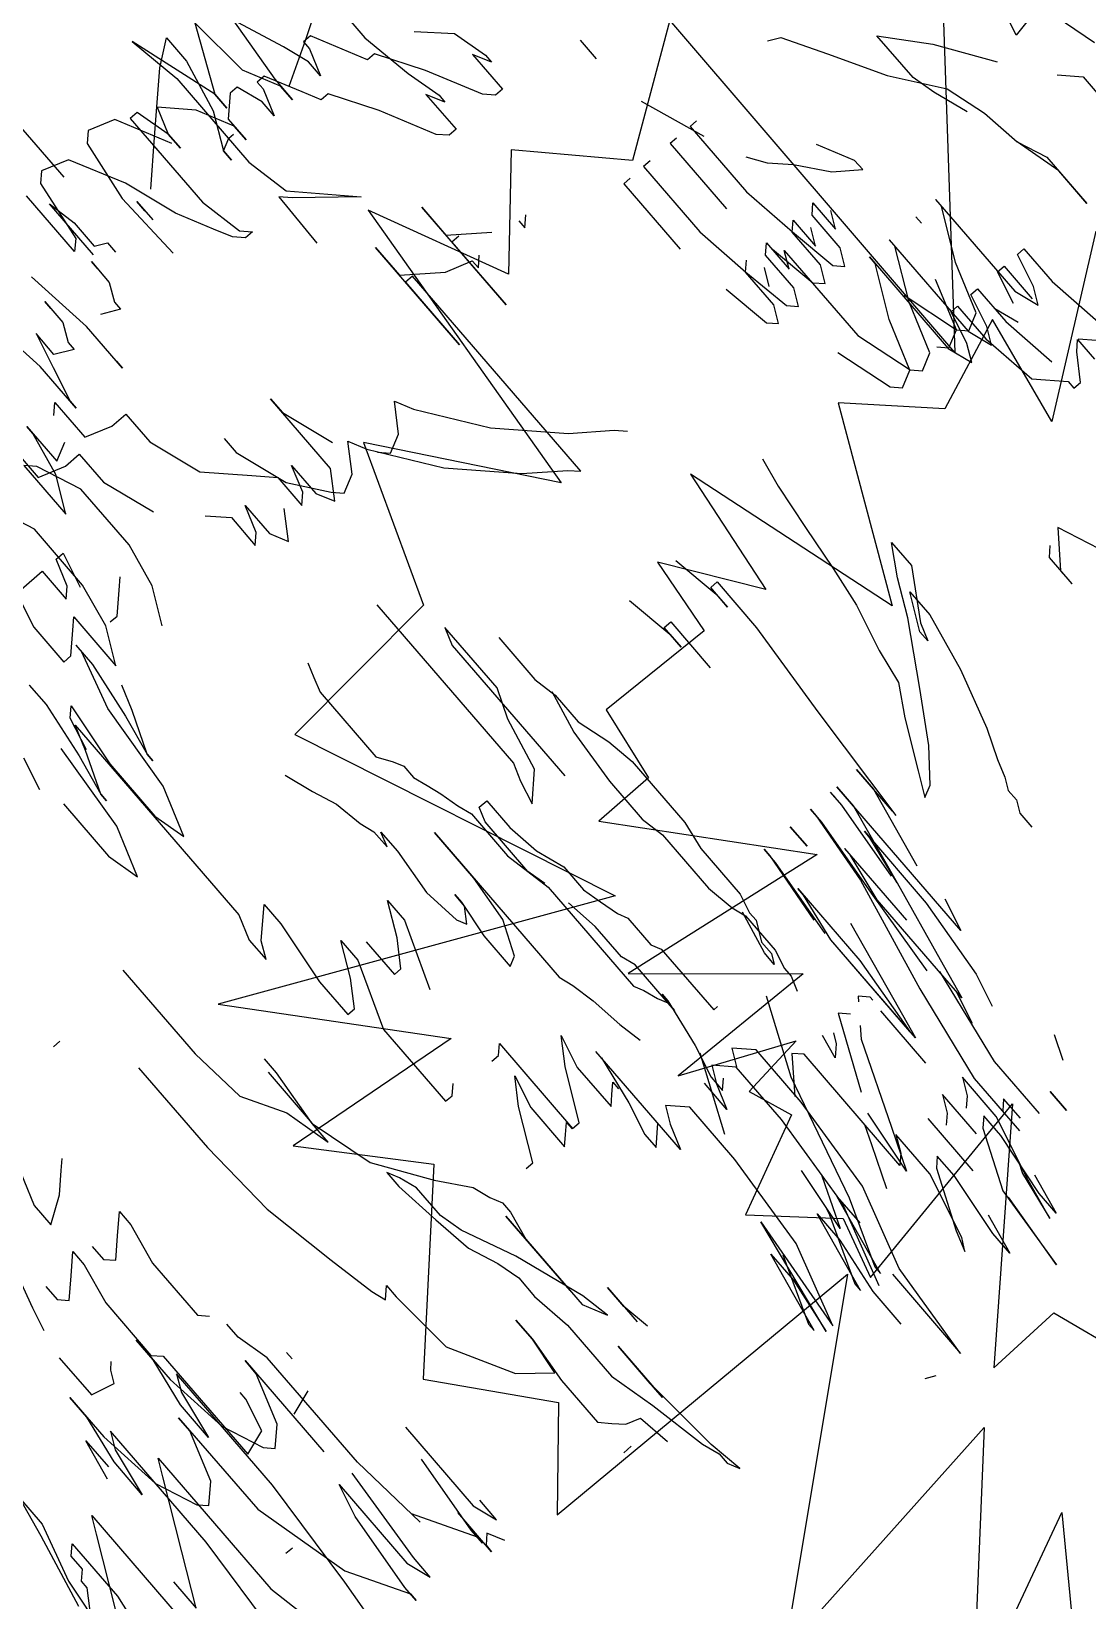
# Model space of a CAD drawing. Header units: millimetres. Extents: x 7703 to 16070, y -6855 to 95.
# Drawn here: x 14881.5 to 14895.24, y -4873.18 to -4852.77 of the extents above; entities that cross this region are included whole.
import ezdxf

# ---------------------------------------------------------------- set-up
doc = ezdxf.new("R2010")
doc.units = ezdxf.units.MM
doc.layers.add('AĞAÇLAR', color=7, linetype='Continuous')
doc.layers.add('YENİ AĞAÇ', color=80, linetype='Continuous')
doc.layers.add('kapı', color=6, linetype='Continuous', lineweight=9)
doc.styles.get("Standard").update_dxf_attribs({"font": 'stylu.ttf', "height": 10})

# ---------------------------------------------------------------- blocks, each defined once
blk = doc.blocks.new('A$C06865A3D')
at = {"color": 72}
for p, q in [((3.0711, 2.3914), (3.0246, 2.3823)), ((3.0687, 2.3581), (3.0821, 2.3697)), ((3.0821, 2.3697), (3.1153, 2.3672)), ((2.9944, 2.3134), (3.0336, 2.3356)), ((2.9636, 2.2906), (2.9944, 2.3134)), ((3.0523, 2.305), (3.0816, 2.307)), ((3.0816, 2.307), (3.103, 2.3138)), ((3.1154, 2.3129), (3.0816, 2.307)), ((3.103, 2.3138), (3.1445, 2.3107)), ((3.1445, 2.3107), (3.1154, 2.3129)), ((2.9875, 2.2763), (3.0226, 2.2988)), ((3.0433, 2.2973), (3.0178, 2.2908)), ((3.0226, 2.2988), (3.0523, 2.305)), ((3.0009, 2.2879), (2.9636, 2.2906)), ((3.0178, 2.2908), (3.0009, 2.2879)), ((2.9486, 2.2583), (2.9875, 2.2763)), ((2.9184, 2.2438), (2.9486, 2.2583)), ((2.9136, 2.2358), (2.9184, 2.2438)), ((3.004, 2.2166), (2.9868, 2.2095)), ((3.0126, 2.2202), (3.004, 2.2166)), ((3.0072, 2.2038), (3.0209, 2.2196)), ((3.0209, 2.2196), (3.0126, 2.2202)), ((2.9853, 2.1888), (3.0072, 2.2038)), ((2.9719, 2.1772), (2.9853, 2.1888)), ((2.9588, 2.1698), (2.9719, 2.1772)), ((2.882, 2.1462), (2.9288, 2.1595)), ((2.8235, 2.1463), (2.8401, 2.1451)), ((3.2331, 2.0409), (3.2133, 2.0549)), ((3.2133, 2.0549), (3.234, 2.0534)), ((3.234, 2.0534), (3.2657, 2.0302)), ((3.2571, 2.0266), (3.2331, 2.0409)), ((2.6918, 2.0153), (2.6809, 2.037)), ((3.1115, 2.0332), (3.132, 2.0275)), ((3.2696, 2.0257), (3.2456, 2.04)), ((3.2456, 2.04), (3.2663, 2.0385)), ((3.2663, 2.0385), (3.3072, 2.0271)), ((3.132, 2.0275), (3.1649, 2.0209)), ((3.1649, 2.0209), (3.1978, 2.0143)), ((3.2968, 1.9986), (3.2571, 2.0266)), ((3.2657, 2.0302), (3.2779, 2.0251)), ((3.2779, 2.0251), (3.2696, 2.0257)), ((3.3072, 2.0271), (3.3478, 2.0116)), ((2.7063, 1.985), (2.6918, 2.0153)), ((3.1978, 2.0143), (3.2265, 2.008)), ((3.3478, 2.0116), (3.368, 2.0017)), ((3.2265, 2.008), (3.2591, 1.9972)), ((3.3285, 1.9754), (3.2968, 1.9986)), ((3.368, 2.0017), (3.3801, 1.9967)), ((3.2591, 1.9972), (3.2837, 1.9912)), ((3.2837, 1.9912), (3.3036, 1.9772)), ((3.3801, 1.9967), (3.3881, 1.9919)), ((3.3881, 1.9919), (3.3964, 1.9913)), ((3.3964, 1.9913), (3.4044, 1.9865)), ((3.3036, 1.9772), (3.3355, 1.9582)), ((3.4044, 1.9865), (3.4169, 1.9856)), ((3.348, 1.9572), (3.3285, 1.9754)), ((3.3355, 1.9582), (3.3515, 1.9486)), ((3.3515, 1.9486), (3.348, 1.9572)), ((2.6356, 1.9317), (2.6243, 1.9493)), ((2.6243, 1.9493), (2.6451, 1.9478)), ((2.6451, 1.9478), (2.6818, 1.9367)), ((2.6818, 1.9367), (2.7058, 1.9224)), ((2.7023, 1.931), (2.7026, 1.9352)), ((2.6663, 1.896), (2.6356, 1.9317)), ((2.7058, 1.9224), (2.7023, 1.931)), ((2.7058, 1.9224), (2.7141, 1.9218)), ((2.7141, 1.9218), (2.7058, 1.9224)), ((2.6894, 1.8693), (2.6663, 1.896)), ((2.6968, 1.8562), (2.6885, 1.8568)), ((2.6885, 1.8568), (2.7051, 1.8556)), ((2.6895, 1.8149), (2.6943, 1.8229)), ((2.6943, 1.8229), (2.7026, 1.8223)), ((3.0708, 1.8213), (3.1081, 1.8185)), ((3.1081, 1.8185), (3.1253, 1.8207)), ((3.122, 1.8209), (3.152, 1.8118)), ((3.1253, 1.8207), (3.1491, 1.8189)), ((3.1491, 1.8189), (3.1734, 1.8239)), ((3.1734, 1.8239), (3.194, 1.8258)), ((3.194, 1.8258), (3.2484, 1.8218)), ((3.2484, 1.8218), (3.2685, 1.8169)), ((2.6477, 1.8138), (2.6688, 1.8165)), ((2.6934, 1.8105), (2.6477, 1.8138)), ((2.6688, 1.8165), (2.6895, 1.8149)), ((3.152, 1.8118), (3.1925, 1.8054)), ((3.2685, 1.8169), (3.3092, 1.8139)), ((3.3092, 1.8139), (3.3226, 1.8095)), ((3.3226, 1.8095), (3.3294, 1.809)), ((3.3294, 1.809), (3.3359, 1.8051)), ((3.0941, 1.7963), (3.0401, 1.8003)), ((3.0401, 1.8003), (3.0522, 1.7952)), ((3.1925, 1.8054), (3.2265, 1.8029)), ((3.2265, 1.8029), (3.2437, 1.8051)), ((3.2437, 1.8051), (3.2913, 1.8016)), ((3.2913, 1.8016), (3.3119, 1.8035)), ((3.3119, 1.8035), (3.3223, 1.8061)), ((3.349, 1.7973), (3.3189, 1.8064)), ((3.3223, 1.8061), (3.3529, 1.8039)), ((3.3359, 1.8051), (3.3425, 1.8012)), ((3.3425, 1.8012), (3.3526, 1.8005)), ((3.3592, 1.7966), (3.349, 1.7973)), ((3.3526, 1.8005), (3.3592, 1.7966)), ((3.3529, 1.8039), (3.3662, 1.7995)), ((3.3662, 1.7995), (3.373, 1.799)), ((3.373, 1.799), (3.383, 1.7948)), ((3.0522, 1.7952), (3.1685, 1.7866)), ((3.1142, 1.7864), (3.0941, 1.7963)), ((3.1509, 1.7754), (3.1142, 1.7864)), ((3.4203, 1.7921), (3.4269, 1.7882)), ((3.4269, 1.7882), (3.4332, 1.7809)), ((2.9967, 1.7784), (3.1379, 1.768)), ((3.1663, 1.7575), (3.1509, 1.7754)), ((3.4332, 1.7809), (3.4164, 1.7855)), ((3.1379, 1.768), (3.15, 1.7629)), ((3.15, 1.7629), (3.1663, 1.7575)), ((3.2322, 1.741), (3.246, 1.7434)), ((3.246, 1.7434), (3.2598, 1.7458)), ((3.2598, 1.7458), (3.2669, 1.7487)), ((3.2669, 1.7487), (3.2907, 1.7469)), ((3.2907, 1.7469), (3.2977, 1.7498)), ((3.2977, 1.7498), (3.352, 1.7458)), ((3.352, 1.7458), (3.3523, 1.7492)), ((3.1426, 1.7305), (3.1431, 1.7373)), ((3.1431, 1.7373), (3.1669, 1.7355)), ((3.1669, 1.7355), (3.1909, 1.7372)), ((3.1909, 1.7372), (3.2118, 1.7425)), ((3.2118, 1.7425), (3.2322, 1.741)), ((3.1317, 1.721), (3.1421, 1.7237)), ((3.1421, 1.7237), (3.1795, 1.7209)), ((3.1525, 1.7263), (3.1426, 1.7305)), ((3.1967, 1.7231), (3.1525, 1.7263)), ((3.1795, 1.7209), (3.1967, 1.7231)), ((3.2105, 1.7255), (3.1967, 1.7231)), ((3.1967, 1.7231), (3.2139, 1.7252)), ((3.2139, 1.7252), (3.3022, 1.7187)), ((3.2552, 1.729), (3.2312, 1.7274)), ((3.2824, 1.727), (3.2552, 1.729)), ((3.2928, 1.7297), (3.2824, 1.727)), ((3.3335, 1.7267), (3.2928, 1.7297)), ((3.3093, 1.7216), (3.3197, 1.7243)), ((3.3197, 1.7243), (3.3268, 1.7272)), ((3.3268, 1.7272), (3.3335, 1.7267)), ((2.9914, 1.7177), (3.0014, 1.7135)), ((3.0014, 1.7135), (3.0113, 1.7094)), ((3.0797, 1.7112), (3.0868, 1.7141)), ((3.0868, 1.7141), (3.0969, 1.7133)), ((3.0969, 1.7133), (3.1074, 1.716)), ((3.1074, 1.716), (3.1178, 1.7186)), ((3.1178, 1.7186), (3.1317, 1.721)), ((3.3022, 1.7187), (3.3093, 1.7216)), ((3.0113, 1.7094), (3.069, 1.7051)), ((3.069, 1.7051), (3.0797, 1.7112)), ((3.1741, 1.694), (3.1333, 1.697)), ((3.1333, 1.697), (3.2624, 1.6875)), ((3.2078, 1.6881), (3.1741, 1.694)), ((3.2624, 1.6875), (3.2728, 1.6901)), ((3.2728, 1.6901), (3.29, 1.6923)), ((3.29, 1.6923), (3.3141, 1.6939)), ((3.3141, 1.6939), (3.3313, 1.6961)), ((3.2308, 1.6761), (3.2078, 1.6881)), ((3.1175, 1.6674), (3.1075, 1.6715)), ((3.1075, 1.6715), (3.1245, 1.6703)), ((3.1245, 1.6703), (3.1582, 1.6644)), ((3.183, 1.6762), (3.1728, 1.677)), ((3.1728, 1.677), (3.1796, 1.6765)), ((3.1796, 1.6765), (3.2065, 1.6711)), ((3.1927, 1.6687), (3.183, 1.6762)), ((3.2065, 1.6711), (3.2337, 1.6691)), ((3.2337, 1.6691), (3.2308, 1.6761)), ((3.0344, 1.653), (3.0553, 1.6583)), ((3.0553, 1.6583), (3.0728, 1.6638)), ((3.0728, 1.6638), (3.0934, 1.6657)), ((3.0934, 1.6657), (3.1039, 1.6684)), ((3.1039, 1.6684), (3.1175, 1.6674)), ((3.1582, 1.6644), (3.1856, 1.6658)), ((3.1856, 1.6658), (3.1927, 1.6687)), ((3.3346, 1.5487), (3.3432, 1.5523)), ((3.3432, 1.5523), (3.3515, 1.5516)), ((3.2998, 1.5304), (3.3218, 1.5455)), ((3.3218, 1.5455), (3.3346, 1.5487)), ((3.4176, 1.5426), (3.3512, 1.5475)), ((3.3512, 1.5475), (3.43, 1.5417)), ((3.3515, 1.5516), (3.3719, 1.546)), ((3.3719, 1.546), (3.4176, 1.5426)), ((3.3752, 1.5332), (3.3366, 1.5193)), ((3.5006, 1.5365), (3.4674, 1.5389)), ((3.2606, 1.5082), (3.2998, 1.5304)), ((3.3487, 1.5142), (3.3701, 1.521)), ((3.3701, 1.521), (3.387, 1.524)), ((3.387, 1.524), (3.4036, 1.5227)), ((3.4036, 1.5227), (3.433, 1.5247)), ((3.433, 1.5247), (3.4786, 1.5214)), ((3.4786, 1.5214), (3.4955, 1.5243)), ((3.282, 1.515), (3.2734, 1.5114)), ((3.2734, 1.5114), (3.2858, 1.5105)), ((3.2948, 1.5182), (3.282, 1.515)), ((3.2858, 1.5105), (3.3194, 1.5122)), ((3.3197, 1.5164), (3.2948, 1.5182)), ((3.3194, 1.5122), (3.3487, 1.5142)), ((3.3366, 1.5193), (3.3197, 1.5164)), ((3.1728, 1.5063), (3.1604, 1.5072)), ((3.1684, 1.5025), (3.214, 1.4991)), ((3.214, 1.4991), (3.1728, 1.5063)), ((3.214, 1.4991), (3.2606, 1.5082)), ((3.2307, 1.4979), (3.214, 1.4991)), ((3.1665, 1.4775), (3.1968, 1.492)), ((3.1968, 1.492), (3.2137, 1.4949)), ((3.2137, 1.4949), (3.2307, 1.4979)), ((3.05, 1.4819), (3.1247, 1.4764)), ((3.1247, 1.4764), (3.1665, 1.4775)), ((3.14, 1.2873), (3.1684, 1.2768)), ((3.2358, 1.2844), (3.2319, 1.2888)), ((3.1684, 1.2768), (3.1847, 1.2714)), ((3.2438, 1.2796), (3.2358, 1.2844)), ((3.2384, 1.2633), (3.2438, 1.2796)), ((3.2052, 1.2657), (3.2384, 1.2633))]:
    blk.add_line(p, q, dxfattribs=at)
at = {"color": 84}
for p, q in [((3.1357, 2.253), (3.1361, 2.2588)), ((3.1361, 2.2588), (3.1653, 2.2567)), ((3.1653, 2.2567), (3.2065, 2.2595)), ((3.1586, 2.2454), (3.1357, 2.253)), ((3.1698, 2.2387), (3.1586, 2.2454)), ((3.0761, 2.2398), (3.0702, 2.2402)), ((3.0702, 2.2402), (3.1519, 2.2342)), ((3.1098, 2.2197), (3.0761, 2.2398)), ((3.1519, 2.2342), (3.1698, 2.2387)), ((3.1439, 2.2054), (3.1098, 2.2197)), ((3.1489, 2.1933), (3.1439, 2.2054)), ((3.1426, 2.1879), (3.1489, 2.1933)), ((3.0184, 2.1736), (3.013, 2.1799)), ((3.013, 2.1799), (3.0363, 2.1781)), ((3.0363, 2.1781), (3.0251, 2.1848)), ((3.1009, 2.1793), (3.1426, 2.1879)), ((3.0476, 2.1714), (3.0184, 2.1736)), ((3.0588, 2.1647), (3.0476, 2.1714)), ((2.918, 2.1634), (2.9175, 2.1576)), ((3.0171, 2.1561), (3.0525, 2.1593)), ((3.0525, 2.1593), (3.0588, 2.1647)), ((2.9175, 2.1576), (2.9759, 2.1533)), ((2.9759, 2.1533), (3.0171, 2.1561)), ((2.74, 2.0709), (2.7601, 2.0893)), ((2.7601, 2.0893), (2.7854, 2.0937)), ((2.7917, 2.0932), (2.7788, 2.0879)), ((2.7788, 2.0879), (2.8099, 2.0856)), ((2.7854, 2.0937), (2.7917, 2.0932)), ((2.8099, 2.0856), (2.8094, 2.0794)), ((2.8027, 2.0737), (2.764, 2.0577)), ((2.8094, 2.0794), (2.8027, 2.0737)), ((2.764, 2.0577), (2.7316, 2.0414)), ((2.7316, 2.0414), (2.7311, 2.0351)), ((2.7311, 2.0351), (2.7182, 2.0298)), ((2.8808, 2.0304), (2.887, 2.0299)), ((2.887, 2.0299), (2.8813, 2.0366)), ((2.7182, 2.0298), (2.6924, 2.0192)), ((2.6924, 2.0192), (2.692, 2.013)), ((2.692, 2.013), (2.6982, 2.0125)), ((2.6982, 2.0125), (2.7164, 2.0049)), ((2.8527, 1.9886), (2.8732, 2.0121)), ((2.6848, 2.001), (2.6476, 1.9897)), ((2.7039, 2.0058), (2.6848, 2.001)), ((2.7164, 2.0049), (2.7039, 2.0058)), ((2.6476, 1.9897), (2.6959, 1.9814)), ((2.9149, 1.984), (2.8278, 1.9905)), ((2.8278, 1.9905), (2.8527, 1.9886)), ((2.8594, 1.9944), (2.8589, 1.9882)), ((2.8589, 1.9882), (2.9149, 1.984)), ((2.7021, 1.9809), (2.6763, 1.9703)), ((2.6959, 1.9814), (2.7145, 1.98)), ((2.7145, 1.98), (2.7021, 1.9809)), ((3.0268, 1.9758), (3.0335, 1.9816)), ((2.6763, 1.9703), (2.6308, 1.97)), ((2.6308, 1.97), (2.6745, 1.9454)), ((3.0063, 1.9523), (3.0268, 1.9758)), ((2.7549, 1.9333), (2.7937, 1.9664)), ((2.7937, 1.9664), (2.7611, 1.9328)), ((2.6745, 1.9454), (2.6098, 1.9311)), ((2.6745, 1.9454), (2.6869, 1.9445)), ((2.6869, 1.9445), (2.6745, 1.9454)), ((2.9663, 1.9177), (3.0063, 1.9523)), ((2.6098, 1.9311), (2.6487, 1.9348)), ((2.6487, 1.9348), (2.7233, 1.9293)), ((2.7233, 1.9293), (2.7549, 1.9333)), ((2.7611, 1.9328), (2.7544, 1.927)), ((2.7544, 1.927), (2.7947, 1.923)), ((3.3425, 1.9266), (3.3053, 1.9294)), ((3.3053, 1.9294), (3.3228, 1.9281)), ((3.3228, 1.9281), (3.3803, 1.9121)), ((2.9204, 1.8898), (2.9663, 1.9177)), ((3.3153, 1.9052), (3.3036, 1.906)), ((3.3036, 1.906), (3.3094, 1.9056)), ((3.3731, 1.895), (3.3153, 1.9052)), ((3.3444, 1.903), (3.3386, 1.9035)), ((3.3386, 1.9035), (3.4027, 1.8987)), ((3.379, 1.8946), (3.3444, 1.903)), ((2.6775, 1.9014), (2.6388, 1.8855)), ((3.4027, 1.8987), (3.4606, 1.8886)), ((2.6388, 1.8855), (2.6312, 1.8673)), ((2.9075, 1.8844), (2.9204, 1.8898)), ((2.9253, 1.8706), (2.9075, 1.8844)), ((3.4606, 1.8886), (3.4835, 1.881)), ((3.4418, 1.8724), (3.511, 1.8555)), ((2.6312, 1.8673), (2.637, 1.8606)), ((2.637, 1.8606), (2.68, 1.8512)), ((2.9306, 1.8577), (2.9253, 1.8706)), ((2.68, 1.8512), (2.7307, 1.8495)), ((2.9239, 1.852), (2.9306, 1.8577)), ((3.5509, 1.8408), (3.5334, 1.8421)), ((3.5334, 1.8421), (3.5388, 1.8359)), ((2.642, 1.8335), (2.5953, 1.837)), ((2.8594, 1.8254), (2.8977, 1.8351)), ((3.5384, 1.83), (3.5034, 1.8326)), ((3.5034, 1.8326), (3.5146, 1.8259)), ((3.5842, 1.8149), (3.5384, 1.83)), ((3.5388, 1.8359), (3.5394, 1.8356)), ((2.9092, 1.8217), (2.847, 1.8263)), ((2.847, 1.8263), (2.8594, 1.8254)), ((2.9269, 1.8079), (2.9092, 1.8217)), ((3.4209, 1.8269), (3.4146, 1.8215)), ((3.4146, 1.8215), (3.4175, 1.819)), ((3.4236, 1.8267), (3.4209, 1.8269)), ((3.5146, 1.8259), (3.52, 1.8196)), ((3.5705, 1.8194), (3.5784, 1.8153)), ((2.914, 1.8026), (2.9269, 1.8079)), ((3.4296, 1.8084), (3.4367, 1.8023)), ((3.5784, 1.8153), (3.6129, 1.8069)), ((3.6129, 1.8069), (3.5842, 1.8149)), ((2.7017, 1.8058), (2.6955, 1.8062)), ((2.6955, 1.8062), (2.7141, 1.8048)), ((2.7141, 1.8048), (2.7261, 1.7977)), ((2.7323, 1.7972), (2.7252, 1.7852)), ((2.7261, 1.7977), (2.7323, 1.7972)), ((2.9073, 1.7969), (2.8891, 1.8044)), ((2.8891, 1.8044), (2.914, 1.8026)), ((2.9131, 1.7902), (2.9073, 1.7969)), ((3.4367, 1.8023), (3.4933, 1.7747)), ((2.8749, 1.7805), (2.8882, 1.792)), ((2.8882, 1.792), (2.9131, 1.7902)), ((2.8482, 1.7574), (2.8749, 1.7805)), ((3.3704, 1.7778), (3.4211, 1.7506)), ((2.7243, 1.7728), (2.6741, 1.7702)), ((2.7616, 1.77), (2.7243, 1.7728)), ((2.7554, 1.7705), (2.7616, 1.77)), ((3.5216, 1.7608), (3.4753, 1.7701)), ((3.4933, 1.7747), (3.5216, 1.7608)), ((2.8099, 1.7477), (2.8482, 1.7574)), ((2.7842, 1.7371), (2.7851, 1.7495)), ((2.7851, 1.7495), (2.8099, 1.7477)), ((3.3915, 1.7469), (3.379, 1.7361)), ((3.4382, 1.7435), (3.3915, 1.7469)), ((3.4211, 1.7506), (3.5069, 1.7208)), ((3.5077, 1.7325), (3.4382, 1.7435)), ((2.7766, 1.7189), (2.7842, 1.7371)), ((3.379, 1.7361), (3.3902, 1.7294)), ((3.3257, 1.7283), (3.3198, 1.7287)), ((3.3198, 1.7287), (3.3257, 1.7283)), ((3.3257, 1.7283), (3.3602, 1.7199)), ((3.5648, 1.7107), (3.5077, 1.7325)), ((2.7512, 1.7145), (2.7455, 1.7212)), ((2.7455, 1.7212), (2.7766, 1.7189)), ((3.3602, 1.7199), (3.3831, 1.7123)), ((3.3831, 1.7123), (3.3948, 1.7115)), ((3.3948, 1.7115), (3.3894, 1.7177)), ((3.5294, 1.7074), (3.5006, 1.7154)), ((3.5006, 1.7154), (3.524, 1.7137)), ((3.5069, 1.7208), (3.5523, 1.6999)), ((2.7747, 1.694), (2.7694, 1.7069)), ((3.5581, 1.6994), (3.5294, 1.7074)), ((2.7499, 1.6958), (2.7436, 1.6963)), ((2.7436, 1.6963), (2.7747, 1.694)), ((2.7805, 1.6873), (2.7499, 1.6958)), ((2.7996, 1.6921), (2.7676, 1.682)), ((2.8493, 1.6885), (2.7996, 1.6921)), ((3.5523, 1.6999), (3.5581, 1.6994)), ((2.7676, 1.682), (2.7609, 1.6762)), ((2.8044, 1.673), (2.7805, 1.6873)), ((2.88, 1.68), (2.8493, 1.6885)), ((2.9039, 1.6657), (2.88, 1.68)), ((2.7609, 1.6762), (2.8044, 1.673)), ((2.8662, 1.6622), (2.8604, 1.6689)), ((2.8777, 1.6488), (2.8662, 1.6622)), ((3.308, 1.6474), (3.2913, 1.6604)), ((3.2913, 1.6604), (3.3142, 1.6528)), ((3.3438, 1.6565), (3.3384, 1.6628)), ((3.3384, 1.6628), (3.3443, 1.6624)), ((2.8213, 1.6467), (2.8217, 1.653)), ((2.8217, 1.653), (2.8461, 1.6449)), ((2.8772, 1.6426), (2.8777, 1.6488)), ((3.3142, 1.6528), (3.3492, 1.6503)), ((3.3492, 1.6503), (3.3438, 1.6565)), ((2.8395, 1.6391), (2.8213, 1.6467)), ((2.8452, 1.6325), (2.8395, 1.6391)), ((3.1659, 1.6286), (3.1434, 1.642)), ((3.1434, 1.642), (3.1609, 1.6407)), ((3.1609, 1.6407), (3.2063, 1.6197)), ((3.3417, 1.6273), (3.308, 1.6474)), ((2.819, 1.6156), (2.8203, 1.6343)), ((2.8203, 1.6343), (2.8452, 1.6325)), ((3.1825, 1.6156), (3.1659, 1.6286)), ((3.2708, 1.6208), (3.2654, 1.6271)), ((3.2654, 1.6271), (3.3412, 1.6215)), ((3.3412, 1.6215), (3.3417, 1.6273)), ((2.93, 1.6107), (2.9129, 1.6179)), ((3.2704, 1.615), (3.2708, 1.6208)), ((2.8775, 1.6146), (2.8717, 1.615)), ((2.8717, 1.615), (2.8892, 1.6137)), ((2.9175, 1.5999), (2.8775, 1.6146)), ((2.8892, 1.6137), (2.9296, 1.6049)), ((2.9583, 1.5969), (2.93, 1.6107)), ((3.1529, 1.6119), (3.1821, 1.6098)), ((3.1821, 1.6098), (3.1825, 1.6156)), ((2.9812, 1.5893), (2.9175, 1.5999)), ((2.9296, 1.6049), (2.9583, 1.5969)), ((2.9583, 1.5969), (2.9641, 1.5965)), ((2.9641, 1.5965), (2.9583, 1.5969)), ((3.0153, 1.5751), (2.9812, 1.5893)), ((2.9041, 1.5774), (2.8987, 1.5837)), ((2.8987, 1.5837), (2.9449, 1.5744)), ((2.927, 1.5699), (2.9041, 1.5774)), ((2.9449, 1.5744), (2.9916, 1.571)), ((2.9916, 1.571), (3.0153, 1.5751)), ((3.1165, 1.3563), (3.1111, 1.3626)), ((3.1748, 1.352), (3.164, 1.3646)), ((3.164, 1.3646), (3.1757, 1.3637)), ((3.1757, 1.3637), (3.2044, 1.3557)), ((3.1273, 1.3438), (3.1165, 1.3563)), ((3.1856, 1.3395), (3.1748, 1.352)), ((3.2044, 1.3557), (3.251, 1.3523)), ((3.251, 1.3523), (3.2573, 1.3577)), ((3.3072, 1.3525), (3.2955, 1.3534)), ((3.2955, 1.3534), (3.3771, 1.3474)), ((3.3413, 1.3383), (3.3072, 1.3525)), ((3.086, 1.341), (3.1202, 1.3267)), ((3.1376, 1.3254), (3.1273, 1.3438)), ((3.1793, 1.3341), (3.1856, 1.3395)), ((3.1677, 1.3349), (3.1793, 1.3341)), ((3.3521, 1.3257), (3.3413, 1.3383)), ((3.1202, 1.3267), (3.1376, 1.3254)), ((3.3158, 1.3108), (3.3458, 1.3203)), ((3.3458, 1.3203), (3.3521, 1.3257)), ((3.2512, 1.3097), (3.2337, 1.311)), ((3.2337, 1.311), (3.2687, 1.3084)), ((3.2858, 1.3013), (3.2512, 1.3097)), ((3.2687, 1.3084), (3.3158, 1.3108)), ((3.3683, 1.3069), (3.2691, 1.3143)), ((3.2691, 1.3143), (3.2804, 1.3076)), ((3.2804, 1.3076), (3.3149, 1.2991)), ((3.3149, 1.2991), (3.2858, 1.3013)), ((3.4495, 1.2951), (3.3683, 1.3069)), ((3.4074, 1.2806), (3.4078, 1.2864)), ((3.5074, 1.2849), (3.4495, 1.2951)), ((3.3119, 1.2583), (3.3007, 1.265)), ((3.3007, 1.265), (3.4173, 1.2564)), ((3.3569, 1.2315), (3.3119, 1.2583)), ((3.4173, 1.2564), (3.4765, 1.2637)), ((3.2865, 1.2308), (3.2577, 1.2388)), ((3.2577, 1.2388), (3.281, 1.2371)), ((3.3906, 1.2114), (3.3569, 1.2315)), ((3.3672, 1.2131), (3.3906, 1.2114)), ((3.3059, 1.1765), (3.3005, 1.1828)), ((3.3005, 1.1828), (3.3472, 1.1794)), ((3.3176, 1.1757), (3.3059, 1.1765)), ((3.323, 1.1694), (3.3176, 1.1757)), ((3.3288, 1.169), (3.323, 1.1694)), ((3.3472, 1.1794), (3.3876, 1.1705)), ((3.3454, 1.156), (3.3288, 1.169))]:
    blk.add_line(p, q, dxfattribs=at)
at = {"color": 85}
for p, q in [((3.2052, 2.2418), (3.224, 2.258)), ((3.1344, 2.2352), (3.1348, 2.2411)), ((3.1573, 2.2277), (3.1344, 2.2352)), ((3.1348, 2.2411), (3.1639, 2.2389)), ((3.0747, 2.222), (3.0689, 2.2225)), ((3.1506, 2.2164), (3.1685, 2.221)), ((3.1426, 2.1877), (3.1084, 2.2019)), ((3.1475, 2.1756), (3.1426, 2.1877)), ((3.1413, 2.1702), (3.1475, 2.1756)), ((3.0171, 2.1558), (3.0117, 2.1621)), ((3.0117, 2.1621), (3.035, 2.1604)), ((3.035, 2.1604), (3.0238, 2.1671)), ((3.0463, 2.1537), (3.0171, 2.1558)), ((3.0575, 2.147), (3.0463, 2.1537)), ((2.9167, 2.1456), (2.9162, 2.1398)), ((2.9162, 2.1398), (2.9745, 2.1355)), ((3.0158, 2.1383), (3.0512, 2.1416)), ((3.0512, 2.1416), (3.0575, 2.147)), ((3.1187, 1.9429), (3.1541, 1.9462)), ((3.1483, 1.9466), (3.1487, 1.9524)), ((3.1658, 1.9453), (3.1483, 1.9466)), ((3.1487, 1.9524), (3.1895, 1.9494)), ((3.1541, 1.9462), (3.1658, 1.9453)), ((3.1895, 1.9494), (3.2591, 1.9384)), ((3.2591, 1.9384), (3.3461, 1.9261)), ((3.4323, 1.9022), (3.304, 1.9116)), ((3.304, 1.9116), (3.3215, 1.9103)), ((3.3215, 1.9103), (3.379, 1.8944)), ((3.4094, 1.9097), (3.4323, 1.9022)), ((3.379, 1.8944), (3.4364, 1.8784)), ((3.3139, 1.8874), (3.3023, 1.8883)), ((3.3023, 1.8883), (3.3081, 1.8878)), ((3.3081, 1.8878), (3.3602, 1.8781)), ((3.3718, 1.8773), (3.3139, 1.8874)), ((3.3431, 1.8853), (3.3373, 1.8857)), ((3.3373, 1.8857), (3.4014, 1.881)), ((3.3777, 1.8768), (3.3431, 1.8853)), ((3.3602, 1.8781), (3.4405, 1.8546)), ((3.4356, 1.8667), (3.3718, 1.8773)), ((3.4651, 1.8704), (3.3777, 1.8768)), ((3.4364, 1.8784), (3.4651, 1.8704)), ((3.4593, 1.8708), (3.4822, 1.8633)), ((3.4822, 1.8633), (3.4778, 1.8636)), ((3.4405, 1.8546), (3.5096, 1.8378)), ((3.5096, 1.8378), (3.5563, 1.8343)), ((3.5496, 1.8231), (3.5321, 1.8244)), ((3.5321, 1.8244), (3.5375, 1.8181)), ((3.5375, 1.8181), (3.577, 1.7976)), ((3.5958, 1.8138), (3.5496, 1.8231)), ((3.5846, 1.8205), (3.6133, 1.8125)), ((3.4196, 1.8092), (3.4133, 1.8038)), ((3.5371, 1.8123), (3.5021, 1.8148)), ((3.5021, 1.8148), (3.5133, 1.8081)), ((3.5133, 1.8081), (3.5187, 1.8019)), ((3.6133, 1.8125), (3.5958, 1.8138)), ((3.4133, 1.8038), (3.4621, 1.777)), ((3.577, 1.7976), (3.6383, 1.7877)), ((3.6383, 1.7877), (3.5829, 1.7972)), ((3.4792, 1.7631), (3.492, 1.7569)), ((3.492, 1.7569), (3.5203, 1.7431)), ((3.3902, 1.7292), (3.3777, 1.7184)), ((3.4369, 1.7257), (3.3902, 1.7292)), ((3.5064, 1.7147), (3.4369, 1.7257)), ((3.3777, 1.7184), (3.3889, 1.7117)), ((3.3889, 1.7117), (3.406, 1.7045)), ((3.5635, 1.6929), (3.5064, 1.7147)), ((3.406, 1.7045), (3.3827, 1.7063)), ((3.4994, 1.7052), (3.5056, 1.7031)), ((3.5056, 1.7031), (3.5509, 1.6821)), ((3.528, 1.6897), (3.4993, 1.6977)), ((3.4993, 1.6977), (3.5226, 1.6959)), ((3.5226, 1.6959), (3.563, 1.6871)), ((3.5568, 1.6817), (3.528, 1.6897)), ((3.5509, 1.6821), (3.5568, 1.6817)), ((3.563, 1.6871), (3.5922, 1.6849))]:
    blk.add_line(p, q, dxfattribs=at)
at = {"color": 87}
for p, q in [((3.2106, 2.2349), (3.2052, 2.2412)), ((3.2052, 2.2412), (3.2227, 2.2399)), ((3.2272, 2.222), (3.2106, 2.2349)), ((3.2268, 2.2161), (3.2272, 2.222)), ((3.1326, 2.2116), (3.133, 2.2174)), ((3.1555, 2.204), (3.1326, 2.2116)), ((3.133, 2.2174), (3.1622, 2.2153)), ((3.1622, 2.2153), (3.2035, 2.2181)), ((3.2021, 2.2003), (3.2209, 2.2165)), ((3.2209, 2.2165), (3.2268, 2.2161)), ((3.1667, 2.1973), (3.1555, 2.204)), ((3.073, 2.1983), (3.0672, 2.1988)), ((3.0672, 2.1988), (3.1488, 2.1928)), ((3.1067, 2.1783), (3.073, 2.1983)), ((3.1313, 2.1938), (3.1317, 2.1996)), ((3.1542, 2.1862), (3.1313, 2.1938)), ((3.1317, 2.1996), (3.1609, 2.1975)), ((3.1488, 2.1928), (3.1667, 2.1973)), ((3.1609, 2.1975), (3.2021, 2.2003)), ((3.0717, 2.1806), (3.0659, 2.181)), ((3.0659, 2.181), (3.1475, 2.175)), ((3.1054, 2.1605), (3.0717, 2.1806)), ((3.1475, 2.175), (3.1654, 2.1795)), ((3.1654, 2.1795), (3.1542, 2.1862)), ((3.1408, 2.164), (3.1067, 2.1783)), ((3.1395, 2.1462), (3.1054, 2.1605)), ((3.1458, 2.1519), (3.1408, 2.164)), ((3.1395, 2.1465), (3.1458, 2.1519)), ((3.3158, 2.1511), (3.2858, 2.1416)), ((3.0153, 2.1322), (3.0099, 2.1384)), ((3.0099, 2.1384), (3.0333, 2.1367)), ((3.0333, 2.1367), (3.022, 2.1434)), ((3.022, 2.1434), (3.0979, 2.1378)), ((3.0979, 2.1378), (3.1395, 2.1465)), ((3.1445, 2.1341), (3.1395, 2.1462)), ((3.2858, 2.1416), (3.3078, 2.1223)), ((3.0445, 2.13), (3.0153, 2.1322)), ((3.0557, 2.1233), (3.0445, 2.13)), ((3.0965, 2.1201), (3.1382, 2.1287)), ((3.1382, 2.1287), (3.1445, 2.1341)), ((3.2961, 2.1232), (3.2907, 2.1295)), ((2.9149, 2.122), (2.9145, 2.1161)), ((2.9145, 2.1161), (2.9728, 2.1118)), ((3.014, 2.1144), (3.0086, 2.1207)), ((3.0141, 2.1146), (3.0495, 2.1179)), ((3.032, 2.1189), (3.0207, 2.1256)), ((3.0495, 2.1179), (3.0557, 2.1233)), ((3.3195, 2.1215), (3.2961, 2.1232)), ((3.3078, 2.1223), (3.3195, 2.1215)), ((2.9728, 2.1118), (3.0141, 2.1146)), ((3.0432, 2.1123), (3.014, 2.1144)), ((3.0544, 2.1056), (3.0432, 2.1123)), ((3.0482, 2.1001), (3.0544, 2.1056)), ((2.9136, 2.1042), (2.9132, 2.0984)), ((2.9132, 2.0984), (2.9715, 2.0941)), ((3.0127, 2.0969), (3.0482, 2.1001)), ((2.7571, 2.0479), (2.7824, 2.0523)), ((2.7886, 2.0518), (2.7757, 2.0465)), ((2.7824, 2.0523), (2.7886, 2.0518)), ((2.6882, 2.0467), (2.7193, 2.0444)), ((2.7193, 2.0444), (2.7571, 2.0479)), ((2.7757, 2.0465), (2.8068, 2.0442)), ((2.8068, 2.0442), (2.8063, 2.038)), ((2.7997, 2.0322), (2.761, 2.0163)), ((2.8063, 2.038), (2.7997, 2.0322)), ((2.761, 2.0163), (2.7285, 1.9999)), ((2.7285, 1.9999), (2.7281, 1.9937)), ((2.7152, 1.9884), (2.6894, 1.9778)), ((2.7281, 1.9937), (2.7152, 1.9884)), ((2.8701, 1.9707), (2.8777, 1.9889)), ((2.8777, 1.9889), (2.884, 1.9885)), ((2.884, 1.9885), (2.8782, 1.9951)), ((2.6894, 1.9778), (2.6889, 1.9715)), ((2.6889, 1.9715), (2.6951, 1.9711)), ((2.6951, 1.9711), (2.7133, 1.9635)), ((2.8497, 1.9472), (2.8701, 1.9707)), ((2.6818, 1.9596), (2.6813, 1.9533)), ((2.7009, 1.9644), (2.6818, 1.9596)), ((2.7133, 1.9635), (2.7009, 1.9644)), ((2.6813, 1.9533), (2.6928, 1.94)), ((2.9118, 1.9426), (2.8248, 1.949)), ((2.8248, 1.949), (2.8497, 1.9472)), ((2.8563, 1.9529), (2.8559, 1.9467)), ((2.8559, 1.9467), (2.9118, 1.9426)), ((3.0304, 1.9401), (2.8563, 1.9529)), ((2.6991, 1.9395), (2.6733, 1.9289)), ((2.6928, 1.94), (2.7115, 1.9386)), ((2.7115, 1.9386), (2.6991, 1.9395)), ((3.0237, 1.9343), (3.0304, 1.9401)), ((2.6733, 1.9289), (2.6532, 1.9116)), ((3.0033, 1.9108), (3.0237, 1.9343)), ((2.6714, 1.904), (2.6461, 1.8996)), ((2.6532, 1.9116), (2.6714, 1.904)), ((2.6714, 1.904), (2.6839, 1.9031)), ((2.6839, 1.9031), (2.6714, 1.904)), ((2.9632, 1.8762), (3.0033, 1.9108)), ((3.1156, 1.9015), (3.151, 1.9047)), ((3.1452, 1.9052), (3.1456, 1.911)), ((3.1627, 1.9039), (3.1452, 1.9052)), ((3.1456, 1.911), (3.1865, 1.908)), ((3.151, 1.9047), (3.1627, 1.9039)), ((2.6461, 1.8996), (2.6456, 1.8934)), ((2.6456, 1.8934), (2.7203, 1.8879)), ((2.7518, 1.8918), (2.7585, 1.8976)), ((2.7585, 1.8976), (2.758, 1.8914)), ((3.5436, 1.889), (3.5271, 1.897)), ((2.7203, 1.8879), (2.7518, 1.8918)), ((2.7513, 1.8856), (2.7385, 1.8803)), ((2.758, 1.8914), (2.7513, 1.8856)), ((2.7385, 1.8803), (2.7127, 1.8697)), ((2.9174, 1.8483), (2.9632, 1.8762)), ((2.7127, 1.8697), (2.6744, 1.86)), ((3.3184, 1.8689), (3.3009, 1.8702)), ((3.3009, 1.8702), (3.3184, 1.8689)), ((3.5692, 1.8666), (3.5523, 1.8678)), ((3.5523, 1.8678), (3.5692, 1.8666)), ((2.6744, 1.86), (2.6358, 1.844)), ((3.3759, 1.8529), (3.4334, 1.837)), ((3.511, 1.8555), (3.5576, 1.8521)), ((2.6358, 1.844), (2.6282, 1.8258)), ((2.9045, 1.843), (2.9174, 1.8483)), ((2.9222, 1.8292), (2.9045, 1.843)), ((3.3109, 1.846), (3.2992, 1.8468)), ((3.2992, 1.8468), (3.3051, 1.8464)), ((3.3051, 1.8464), (3.3571, 1.8367)), ((3.3688, 1.8358), (3.3109, 1.846)), ((3.34, 1.8438), (3.3342, 1.8443)), ((3.3342, 1.8443), (3.3984, 1.8395)), ((3.34, 1.8438), (3.3342, 1.8443)), ((3.3342, 1.8443), (3.3984, 1.8395)), ((3.3746, 1.8354), (3.34, 1.8438)), ((3.3746, 1.8354), (3.34, 1.8438)), ((3.3984, 1.8395), (3.4563, 1.8294)), ((2.9275, 1.8163), (2.9222, 1.8292)), ((3.4621, 1.829), (3.3746, 1.8354)), ((3.4563, 1.8294), (3.3746, 1.8354)), ((3.4334, 1.837), (3.4621, 1.829)), ((2.6282, 1.8258), (2.6339, 1.8192)), ((2.6339, 1.8192), (2.677, 1.8097)), ((3.4792, 1.8218), (3.4325, 1.8253)), ((2.677, 1.8097), (2.6827, 1.803)), ((2.8946, 1.7937), (2.9208, 1.8105)), ((2.9208, 1.8105), (2.9275, 1.8163)), ((2.6827, 1.803), (2.633, 1.8067)), ((2.8564, 1.784), (2.8946, 1.7937)), ((3.5066, 1.7963), (3.5532, 1.7929)), ((2.8439, 1.7849), (2.8564, 1.784)), ((2.9239, 1.7665), (2.9061, 1.7803)), ((3.5466, 1.7816), (3.5291, 1.7829)), ((3.5291, 1.7829), (3.5345, 1.7767)), ((3.5345, 1.7767), (3.574, 1.7561)), ((3.5928, 1.7724), (3.5466, 1.7816)), ((3.5815, 1.7791), (3.6103, 1.7711)), ((2.6986, 1.7643), (2.6924, 1.7648)), ((2.6924, 1.7648), (2.7111, 1.7634)), ((2.911, 1.7612), (2.9239, 1.7665)), ((3.4165, 1.7678), (3.4103, 1.7623)), ((3.5157, 1.7604), (3.4165, 1.7678)), ((3.534, 1.7708), (3.499, 1.7734)), ((3.499, 1.7734), (3.5103, 1.7667)), ((3.5103, 1.7667), (3.5157, 1.7604)), ((3.5798, 1.7557), (3.534, 1.7708)), ((3.6103, 1.7711), (3.5928, 1.7724)), ((2.7111, 1.7634), (2.7231, 1.7563)), ((2.7293, 1.7558), (2.7221, 1.7438)), ((2.7231, 1.7563), (2.7293, 1.7558)), ((2.9043, 1.7554), (2.8861, 1.763)), ((2.8861, 1.763), (2.911, 1.7612)), ((2.91, 1.7487), (2.9043, 1.7554)), ((3.4103, 1.7623), (3.4323, 1.7431)), ((3.574, 1.7561), (3.5881, 1.7503)), ((3.5881, 1.7503), (3.5798, 1.7557)), ((2.7221, 1.7438), (2.7035, 1.7452)), ((2.7035, 1.7452), (2.7279, 1.7371)), ((2.8718, 1.739), (2.8852, 1.7506)), ((2.8852, 1.7506), (2.91, 1.7487)), ((2.7279, 1.7371), (2.7523, 1.7291)), ((2.7212, 1.7314), (2.671, 1.7288)), ((2.7585, 1.7286), (2.7212, 1.7314)), ((2.7523, 1.7291), (2.7585, 1.7286)), ((2.8069, 1.7063), (2.8451, 1.716)), ((3.366, 1.7186), (3.4168, 1.6914)), ((3.4827, 1.7185), (3.4889, 1.7155)), ((3.4889, 1.7155), (3.5172, 1.7016)), ((2.7811, 1.6957), (2.782, 1.7081)), ((2.782, 1.7081), (2.8069, 1.7063)), ((3.5172, 1.7016), (3.471, 1.7109)), ((3.5643, 1.7048), (3.6349, 1.6994)), ((3.6349, 1.6994), (3.5648, 1.7107)), ((2.7735, 1.6774), (2.7811, 1.6957)), ((2.7424, 1.6797), (2.7735, 1.6774)), ((3.3872, 1.6877), (3.3747, 1.6769)), ((3.4338, 1.6843), (3.3872, 1.6877)), ((3.5034, 1.6733), (3.4338, 1.6843)), ((3.403, 1.6631), (3.3155, 1.6695)), ((3.3213, 1.6691), (3.3559, 1.6607)), ((3.3747, 1.6769), (3.3859, 1.6702)), ((3.3859, 1.6702), (3.403, 1.6631)), ((3.5604, 1.6515), (3.5034, 1.6733)), ((3.6299, 1.6706), (3.6338, 1.6772)), ((3.3559, 1.6607), (3.3788, 1.6531)), ((3.3904, 1.6523), (3.3796, 1.6648)), ((3.56, 1.6456), (3.4761, 1.6668)), ((3.4761, 1.6668), (3.5604, 1.6515)), ((3.5025, 1.6616), (3.5479, 1.6407)), ((2.7965, 1.6507), (2.7645, 1.6406)), ((2.8463, 1.647), (2.7965, 1.6507)), ((3.3788, 1.6531), (3.3904, 1.6523)), ((3.525, 1.6482), (3.4963, 1.6562)), ((3.4963, 1.6562), (3.5196, 1.6545)), ((3.5196, 1.6545), (3.56, 1.6456)), ((3.5537, 1.6402), (3.525, 1.6482)), ((2.8769, 1.6385), (2.8463, 1.647)), ((2.9009, 1.6242), (2.8769, 1.6385)), ((3.5479, 1.6407), (3.5537, 1.6402)), ((2.8631, 1.6208), (2.8573, 1.6275)), ((2.8573, 1.6275), (2.9009, 1.6242)), ((2.8746, 1.6074), (2.8631, 1.6208)), ((3.3049, 1.606), (3.2883, 1.619)), ((3.2883, 1.619), (3.3112, 1.6114)), ((3.3408, 1.6151), (3.3354, 1.6214)), ((3.3354, 1.6214), (3.3412, 1.6209)), ((2.8187, 1.6115), (2.8431, 1.6035)), ((2.8742, 1.6012), (2.8746, 1.6074)), ((3.3386, 1.5859), (3.3049, 1.606)), ((3.3112, 1.6114), (3.3462, 1.6088)), ((3.3462, 1.6088), (3.3408, 1.6151)), ((2.8431, 1.6035), (2.8742, 1.6012)), ((3.1628, 1.5871), (3.1403, 1.6005)), ((3.1403, 1.6005), (3.1578, 1.5992)), ((3.1578, 1.5992), (3.2032, 1.5783)), ((3.1794, 1.5742), (3.1628, 1.5871)), ((3.2678, 1.5794), (3.2624, 1.5857)), ((3.3382, 1.5801), (3.3386, 1.5859)), ((2.8745, 1.5732), (2.8686, 1.5736)), ((2.8686, 1.5736), (2.8861, 1.5723)), ((2.9269, 1.5693), (2.9099, 1.5764)), ((2.9099, 1.5764), (3.079, 1.564)), ((3.1023, 1.5622), (3.0861, 1.581)), ((3.0861, 1.581), (3.1036, 1.5797)), ((3.1036, 1.5797), (3.1498, 1.5705)), ((3.179, 1.5683), (3.1794, 1.5742)), ((3.2032, 1.5783), (3.2673, 1.5735)), ((3.2673, 1.5735), (3.2678, 1.5794)), ((2.8861, 1.5723), (2.9265, 1.5635)), ((2.9265, 1.5635), (2.9552, 1.5555)), ((2.9552, 1.5555), (2.9269, 1.5693)), ((3.079, 1.564), (3.0961, 1.5568)), ((3.1498, 1.5705), (3.179, 1.5683)), ((3.4717, 1.5626), (3.4511, 1.5607)), ((2.9781, 1.5479), (2.9144, 1.5585)), ((2.9552, 1.5555), (2.9611, 1.555)), ((2.9611, 1.555), (2.9552, 1.5555)), ((3.0961, 1.5568), (3.1136, 1.5555)), ((3.1136, 1.5555), (3.1023, 1.5622)), ((3.4511, 1.5607), (3.4341, 1.562)), ((3.4341, 1.562), (3.4647, 1.5597)), ((3.0123, 1.5337), (2.9781, 1.5479)), ((3.4262, 1.5461), (3.3752, 1.5332)), ((3.4473, 1.5488), (3.4262, 1.5461)), ((3.43, 1.5417), (3.4473, 1.5488)), ((2.9239, 1.5284), (2.901, 1.536)), ((2.9419, 1.533), (2.9885, 1.5295)), ((2.9885, 1.5295), (3.0123, 1.5337)), ((3.4674, 1.5389), (3.5131, 1.5356)), ((3.5131, 1.5356), (3.4923, 1.5371)), ((3.559, 1.5363), (3.5006, 1.5365)), ((3.5124, 1.5272), (3.5546, 1.5325)), ((3.5546, 1.5325), (3.5673, 1.5357)), ((3.5842, 1.5387), (3.559, 1.5363)), ((3.5673, 1.5357), (3.5756, 1.5351)), ((3.5756, 1.5351), (3.5842, 1.5387)), ((3.4955, 1.5243), (3.5124, 1.5272)), ((3.5084, 1.5052), (3.5126, 1.5152)), ((3.5126, 1.5152), (3.5366, 1.5168)), ((3.4228, 1.5013), (3.4058, 1.5025)), ((3.4058, 1.5025), (3.4228, 1.5013)), ((3.4497, 1.4959), (3.4228, 1.5013)), ((3.4228, 1.5013), (3.4565, 1.4954)), ((3.4939, 1.4926), (3.5012, 1.4989)), ((3.5012, 1.4989), (3.5084, 1.5052)), ((3.4312, 1.4767), (3.4497, 1.4959)), ((3.4565, 1.4954), (3.4939, 1.4926)), ((3.5215, 1.4974), (3.521, 1.4906)), ((3.3853, 1.4562), (3.4312, 1.4767)), ((3.3336, 1.4497), (3.3273, 1.457)), ((3.3273, 1.457), (3.3375, 1.4563)), ((3.3375, 1.4563), (3.3853, 1.4562)), ((3.2887, 1.4428), (3.3232, 1.4471)), ((3.3232, 1.4471), (3.3336, 1.4497)), ((3.1043, 1.4427), (3.1756, 1.4374)), ((3.1756, 1.4374), (3.2336, 1.4366)), ((3.2336, 1.4366), (3.2887, 1.4428)), ((3.0535, 1.4118), (3.0539, 1.4176)), ((3.4043, 1.3982), (3.4743, 1.393)), ((3.4743, 1.393), (3.4922, 1.3976)), ((3.4922, 1.3976), (3.4748, 1.3989)), ((3.4851, 1.3805), (3.4272, 1.3906)), ((3.5052, 1.3799), (3.4702, 1.3825)), ((3.5061, 1.3916), (3.494, 1.3866)), ((3.494, 1.3866), (3.4994, 1.3803)), ((3.3173, 1.3767), (3.3115, 1.3772)), ((3.4484, 1.3597), (3.491, 1.3801)), ((3.4968, 1.3796), (3.4851, 1.3805)), ((3.491, 1.3801), (3.4968, 1.3796)), ((3.4994, 1.3803), (3.5052, 1.3799)), ((3.3048, 1.3653), (3.281, 1.3612)), ((3.3981, 1.3585), (3.3048, 1.3653)), ((3.3448, 1.3512), (3.3402, 1.3692)), ((3.4568, 1.36), (3.3981, 1.3585)), ((3.4704, 1.3397), (3.4008, 1.3507)), ((3.4879, 1.3384), (3.4704, 1.3397)), ((3.3143, 1.3353), (3.3085, 1.3357)), ((3.3372, 1.3277), (3.3143, 1.3353)), ((3.4229, 1.3314), (3.4, 1.339)), ((3.4, 1.339), (3.47, 1.3338)), ((3.4808, 1.3213), (3.4229, 1.3314)), ((3.47, 1.3338), (3.4879, 1.3384)), ((3.1717, 1.3106), (3.1609, 1.3231)), ((3.1609, 1.3231), (3.1726, 1.3223)), ((3.1726, 1.3223), (3.2013, 1.3143)), ((3.3417, 1.3098), (3.3372, 1.3277)), ((3.444, 1.3005), (3.4866, 1.3209)), ((3.4924, 1.3205), (3.4808, 1.3213)), ((3.4866, 1.3209), (3.4924, 1.3205)), ((3.1825, 1.298), (3.1717, 1.3106)), ((3.2013, 1.3143), (3.248, 1.3108)), ((3.248, 1.3108), (3.2542, 1.3162)), ((3.2542, 1.3162), (3.3417, 1.3098)), ((3.1763, 1.2926), (3.1825, 1.298)), ((3.3728, 1.2882), (3.444, 1.3005)), ((3.1646, 1.2935), (3.1763, 1.2926)), ((3.3028, 1.2933), (3.2911, 1.2942)), ((3.2911, 1.2942), (3.3728, 1.2882)), ((3.3369, 1.2791), (3.3028, 1.2933)), ((3.3477, 1.2666), (3.3369, 1.2791)), ((3.3415, 1.2611), (3.3477, 1.2666)), ((3.3639, 1.2477), (3.2648, 1.2551)), ((3.2648, 1.2551), (3.276, 1.2484)), ((3.3114, 1.2516), (3.3415, 1.2611)), ((3.2469, 1.2505), (3.2294, 1.2518)), ((3.2294, 1.2518), (3.2644, 1.2492)), ((3.2814, 1.2421), (3.2469, 1.2505)), ((3.2644, 1.2492), (3.3114, 1.2516)), ((3.276, 1.2484), (3.3106, 1.2399)), ((3.4451, 1.2359), (3.3639, 1.2477)), ((3.3106, 1.2399), (3.2814, 1.2421)), ((3.3076, 1.1991), (3.2963, 1.2058)), ((3.2963, 1.2058), (3.413, 1.1972)), ((3.3525, 1.1723), (3.3076, 1.1991)), ((3.2821, 1.1716), (3.2534, 1.1796)), ((3.2534, 1.1796), (3.2767, 1.1779)), ((3.2767, 1.1779), (3.3166, 1.1632)), ((3.3337, 1.1561), (3.2821, 1.1716)), ((3.3166, 1.1632), (3.3629, 1.1539))]:
    blk.add_line(p, q, dxfattribs=at)
at = {"color": 21}
blk.add_line((3.281, 1.3612), (3.2694, 1.3621), dxfattribs=at)
blk = doc.blocks.new('21')
at = {"layer": 'AĞAÇLAR', "xscale": 100.0000000000477, "yscale": 100.0000000000477, "zscale": 100.0000000000477, "rotation": 224.9999999999528}
blk.add_blockref('A$C06865A3D', (6127.91, 8049.89), dxfattribs=at)
blk = doc.blocks.new('GFGFF')
at = {"layer": 'YENİ AĞAÇ'}
blk.add_lwpolyline([(504.0152, 209.8973), (503.8785, 210.046), (504.1308, 210.1233), (503.4266, 210.2098), (503.981, 210.5511), (503.7833, 210.6386), (503.8269, 210.8143), (503.6449, 210.8468), (503.7715, 211.0384), (503.3266, 210.818), (503.4312, 211.0989), (503.1788, 211.0482), (503.0184, 211.2675), (502.7072, 210.8341), (502.6402, 211.4424), (502.5358, 211.1082), (502.4145, 211.3651), (502.3553, 211.1627), (502.0416, 211.228), (501.9761, 211.035), (501.8114, 211.0629), (502.0977, 210.5805), (501.5595, 210.7598), (501.8409, 210.4153), (501.4393, 210.4961), (501.6983, 210.321), (501.5227, 210.3316)], dxfattribs=at)
at = {"layer": 'YENİ AĞAÇ', "color": 6}
blk.add_lwpolyline([(503.5724, 209.9745), (503.303, 210.0833), (503.4664, 210.1469), (503.3462, 210.2375), (503.3796, 210.3929), (503.0691, 210.3604), (503.309, 210.6263), (503.1223, 210.5419), (503.1875, 210.6949), (503.076, 210.642), (502.9825, 210.8046), (502.8727, 210.7582), (502.8208, 210.841), (502.7212, 210.5283), (502.5903, 210.8333), (502.5491, 210.5763), (502.4283, 210.7833), (502.4525, 210.6019), (502.3888, 210.6829), (502.3447, 210.6262), (502.2088, 210.7165), (502.1806, 210.5744), (502.0875, 210.5479), (502.3099, 210.2988), (501.9266, 210.3876), (501.9934, 210.2868), (501.9152, 210.1911)], dxfattribs=at)
at = {"flags": 1}
for tag, p in [('ITEM', (502.7172, 210.0719)), ('SIZE', (502.7172, 210.018))]:
    blk.add_attdef(tag, p, '', height=0.0323, dxfattribs=at)
for tag, p in [('ITEM', (502.7398, 210.0596)), ('SIZE', (502.7163, 210.0387))]:
    blk.add_attdef(tag, p, '', height=0.0189, rotation=311.6524, dxfattribs=at)

msp = doc.modelspace()

# ---------------------------------------------------------------- block references
at = {"layer": 'kapı', "color": 7, "xscale": 0.1920239999773912, "yscale": 0.1920239999773912, "zscale": 0.1920239999773912, "rotation": 90}
msp.add_blockref('21', (16366.931, -6020.394, 469.979), dxfattribs=at)
at = {"layer": 'YENİ AĞAÇ', "color": 3, "xscale": 8.747999999986966, "yscale": 8.747999999986966, "zscale": 8.747999999986966, "rotation": 98.95964764783828}
msp.add_blockref('GFGFF', (17395.86, -8920.797, 939.958), dxfattribs=at)

doc.saveas('drawing.dxf')
